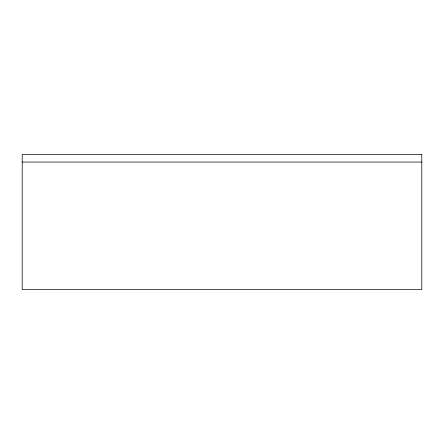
<?xml version="1.0" encoding="UTF-8"?>
<svg xmlns="http://www.w3.org/2000/svg" width="444" height="444" viewBox="0 0 444 444"><rect width="100%" height="100%" fill="white"/><g stroke="black" fill="none" stroke-linecap="round" stroke-linejoin="round"><path stroke-width="0.67" d="M22.2 162.06L421.8 162.06M421.8 154.407L22.2 154.407L22.2 289.593L421.8 289.593L421.8 154.407"/></g></svg>
